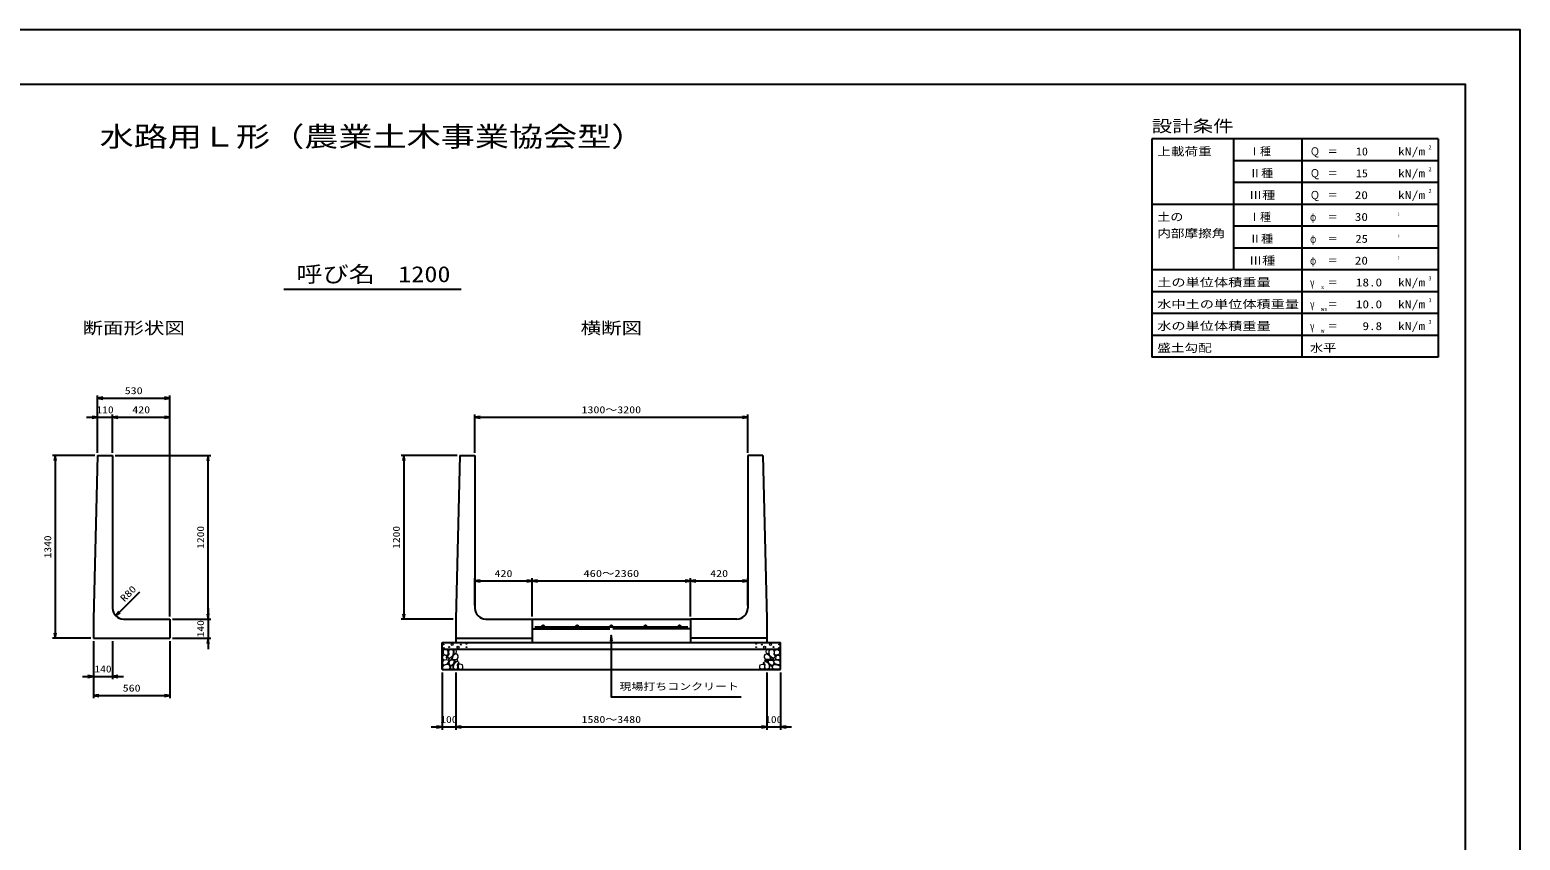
# Model space of a CAD drawing. Units: millimetres at full size. Extents: x 0 to 16820, y 0 to 11880.
# Drawn here: x 5899 to 16820, y 5940 to 11880 of the extents above; entities that cross this region are included whole.
import ezdxf
from ezdxf.enums import TextEntityAlignment as Align

# ---------------------------------------------------------------- set-up
doc = ezdxf.new("R2010")
doc.units = ezdxf.units.MM
for name, color, linetype, lineweight in [('0_2', 7, 'Continuous', 25), ('D-DCR-HCHn', 4, 'Continuous', 9), ('D-STR-DIM', 7, 'Continuous', 25), ('D-STR-STRn', 1, 'Continuous', 25), ('D-STR-TXT', 7, 'Continuous', 25), ('D-TTL', 2, 'Continuous', 25), ('D-TTL-FRAM', 2, 'Continuous', 25), ('D-TTL-LINE', 7, 'Continuous', 25), ('D-TTL-TXT', 7, 'Continuous', 25)]:
    doc.layers.add(name, color=color, linetype=linetype, lineweight=lineweight)
doc.styles.add('ＭＳ ゴシック', font='')
doc.styles.get('ＭＳ ゴシック').set_extended_font_data('MS Gothic')

# ---------------------------------------------------------------- blocks, each defined once
blk = doc.blocks.new('open_arrow')
at = {"color": 0, "linetype": 'Continuous', "lineweight": -2}
blk.add_lwpolyline([(7.5, 1.25), (0, 0), (7.5, -1.25)], dxfattribs=at)

msp = doc.modelspace()

# ---------------------------------------------------------------- linework, layer by layer
at = {"layer": '0_2'}
for p, q in [((6395, 8780), (6395, 9200)), ((6395, 9180), (6925, 9180)), ((6925, 7580), (6925, 9200)), ((6315, 9040), (6585, 9040)), ((6395, 8780), (6395, 9060)), ((6505, 8780), (6505, 9060)), ((6505, 8780), (6505, 9060)), ((6505, 9040), (6925, 9040)), ((6925, 7580), (6925, 9060)), ((9160, 8780), (9160, 9060)), ((9160, 9040), (11160, 9040)), ((11160, 8780), (11160, 9060)), ((6375, 8760), (6065, 8760)), ((6085, 8760), (6085, 7420)), ((6525, 8760), (7225, 8760)), ((7205, 7560), (7205, 8760)), ((9030, 8760), (8620, 8760)), ((8640, 8760), (8640, 7560)), ((9160, 7660), (9160, 7860)), ((9160, 7840), (9580, 7840)), ((9580, 7580), (9580, 7860)), ((9580, 7580), (9580, 7860)), ((9580, 7840), (10740, 7840)), ((10740, 7580), (10740, 7860)), ((10740, 7580), (10740, 7860)), ((10740, 7840), (11160, 7840)), ((11160, 7660), (11160, 7860)), ((6945, 7560), (7225, 7560)), ((6945, 7560), (7225, 7560)), ((7205, 7640), (7205, 7340)), ((9000, 7560), (8620, 7560)), ((9580, 7490), (10150, 7490)), ((9600, 7503), (10720, 7503)), ((10740, 7490), (10170, 7490)), ((6345, 7420), (6065, 7420)), ((6365, 7400), (6365, 7120)), ((6365, 7400), (6365, 6980)), ((6505, 7400), (6505, 7120)), ((6925, 7400), (6925, 6980)), ((6945, 7420), (7225, 7420)), ((6285, 7140), (6585, 7140)), ((8920, 7170), (8920, 6750)), ((9020, 7170), (9020, 6750)), ((9020, 7170), (9020, 6750)), ((11300, 7170), (11300, 6750)), ((11300, 7170), (11300, 6750)), ((11400, 7170), (11400, 6750)), ((6365, 7000), (6925, 7000)), ((8840, 6770), (9100, 6770)), ((9020, 6770), (11300, 6770)), ((11220, 6770), (11480, 6770))]:
    msp.add_line(p, q, dxfattribs=at)
for centre in [(9660, 7509.5), (9910, 7509.5), (10160, 7509.5), (10410, 7509.5), (10660, 7509.5)]:
    msp.add_circle(centre, 6.5, dxfattribs=at)
at = {"layer": 'D-DCR-HCHn'}
for points in [[(8958.399, 7333.696), (8942.796, 7337.163), (8928.928, 7330.228), (8927.194, 7314.626), (8930.661, 7302.491), (8947.997, 7297.29), (8960.132, 7297.29), (8965.333, 7305.958), (8965.333, 7325.028)], [(8972.267, 7335.429), (8967.067, 7319.827), (8968.8, 7302.491), (8956.665, 7283.421), (8972.267, 7274.753), (8989.603, 7283.421), (9000.005, 7297.29), (9003.472, 7319.827), (9000.005, 7331.962), (8989.603, 7337.163)], [(9005.206, 7331.962), (9005.206, 7311.159), (9013.874, 7305.958), (9022.542, 7311.159), (9024.275, 7323.294), (9022.542, 7333.696), (9010.407, 7337.163)], [(11314.794, 7331.962), (11314.794, 7311.159), (11306.126, 7305.958), (11297.458, 7311.159), (11295.725, 7323.294), (11297.458, 7333.696), (11309.593, 7337.163)], [(11347.733, 7335.429), (11352.933, 7319.827), (11351.2, 7302.491), (11363.335, 7283.421), (11347.733, 7274.753), (11330.397, 7283.421), (11319.995, 7297.29), (11316.528, 7319.827), (11319.995, 7331.962), (11330.397, 7337.163)], [(11361.601, 7333.696), (11377.204, 7337.163), (11391.072, 7330.228), (11392.806, 7314.626), (11389.339, 7302.491), (11372.003, 7297.29), (11359.868, 7297.29), (11354.667, 7305.958), (11354.667, 7325.028)], [(8925.46, 7290.356), (8920.26, 7274.753), (8927.194, 7264.352), (8944.53, 7262.618), (8956.366, 7267.699), (8951.464, 7279.954), (8954.932, 7286.889), (8947.997, 7293.823), (8937.596, 7297.29)], [(8958.366, 7232.757), (8971.208, 7252.019), (8969.603, 7256.834), (8951.946, 7261.65), (8935.894, 7260.045), (8924.658, 7250.414), (8923.052, 7239.177), (8924.658, 7227.941), (8937.499, 7224.731)], [(8964.787, 7192.627), (8976.023, 7197.443), (8979.234, 7213.494), (8972.813, 7224.731), (8961.577, 7227.941), (8947.13, 7226.336), (8931.078, 7219.915), (8923.052, 7210.284), (8923.052, 7199.048), (8927.868, 7192.627), (8947.13, 7194.232)], [(8975.735, 7274.753), (8967.067, 7267.819), (8970.534, 7262.618), (8982.669, 7262.618), (8987.87, 7264.352), (8991.337, 7271.286), (8986.136, 7276.487)], [(9003.311, 7232.757), (9011.337, 7252.019), (9004.916, 7260.045), (8985.654, 7260.045), (8977.628, 7256.834), (8969.603, 7245.598), (8969.603, 7235.967), (8977.628, 7223.125), (8987.259, 7221.52)], [(9000.101, 7197.443), (9000.101, 7216.705), (8992.075, 7221.52), (8984.049, 7216.705), (8982.444, 7205.469), (8984.049, 7195.837), (8995.285, 7192.627)], [(9001.739, 7293.823), (8993.071, 7273.02), (9000.005, 7264.352), (9020.808, 7264.352), (9029.476, 7267.819), (9038.144, 7279.954), (9038.144, 7290.356), (9029.476, 7304.224), (9019.074, 7305.958)], [(9030.599, 7194.232), (9035.415, 7208.679), (9033.81, 7224.731), (9045.046, 7242.388), (9030.599, 7250.414), (9014.548, 7242.388), (9004.916, 7229.546), (9001.706, 7208.679), (9004.916, 7197.443), (9014.548, 7192.627)], [(9027.389, 7250.414), (9035.415, 7256.834), (9032.204, 7261.65), (9020.968, 7261.65), (9016.153, 7260.045), (9012.942, 7253.624), (9017.758, 7248.808)], [(9043.441, 7195.837), (9057.887, 7192.627), (9070.729, 7199.048), (9072.334, 7213.494), (9069.124, 7224.731), (9053.072, 7229.546), (9041.836, 7229.546), (9037.02, 7221.52), (9037.02, 7203.863)], [(11276.559, 7195.837), (11262.113, 7192.627), (11249.271, 7199.048), (11247.666, 7213.494), (11250.876, 7224.731), (11266.928, 7229.546), (11278.164, 7229.546), (11282.98, 7221.52), (11282.98, 7203.863)], [(11289.401, 7194.232), (11284.585, 7208.679), (11286.19, 7224.731), (11274.954, 7242.388), (11289.401, 7250.414), (11305.452, 7242.388), (11315.084, 7229.546), (11318.294, 7208.679), (11315.084, 7197.443), (11305.452, 7192.627)], [(11318.261, 7293.823), (11326.929, 7273.02), (11319.995, 7264.352), (11299.192, 7264.352), (11290.524, 7267.819), (11281.856, 7279.954), (11281.856, 7290.356), (11290.524, 7304.224), (11300.926, 7305.958)], [(11292.611, 7250.414), (11284.585, 7256.834), (11287.796, 7261.65), (11299.032, 7261.65), (11303.847, 7260.045), (11307.058, 7253.624), (11302.242, 7248.808)], [(11316.689, 7232.757), (11308.663, 7252.019), (11315.084, 7260.045), (11334.346, 7260.045), (11342.372, 7256.834), (11350.397, 7245.598), (11350.397, 7235.967), (11342.372, 7223.125), (11332.741, 7221.52)], [(11319.899, 7197.443), (11319.899, 7216.705), (11327.925, 7221.52), (11335.951, 7216.705), (11337.556, 7205.469), (11335.951, 7195.837), (11324.715, 7192.627)], [(11344.265, 7274.753), (11352.933, 7267.819), (11349.466, 7262.618), (11337.331, 7262.618), (11332.13, 7264.352), (11328.663, 7271.286), (11333.864, 7276.487)], [(11355.213, 7192.627), (11343.977, 7197.443), (11340.766, 7213.494), (11347.187, 7224.731), (11358.423, 7227.941), (11372.87, 7226.336), (11388.922, 7219.915), (11396.948, 7210.284), (11396.948, 7199.048), (11392.132, 7192.627), (11372.87, 7194.232)], [(11361.634, 7232.757), (11348.792, 7252.019), (11350.397, 7256.834), (11368.054, 7261.65), (11384.106, 7260.045), (11395.342, 7250.414), (11396.948, 7239.177), (11395.342, 7227.941), (11382.501, 7224.731)], [(11394.54, 7290.356), (11399.74, 7274.753), (11392.806, 7264.352), (11375.47, 7262.618), (11363.634, 7267.699), (11368.536, 7279.954), (11365.068, 7286.889), (11372.003, 7293.823), (11382.404, 7297.29)]]:
    msp.add_lwpolyline(points, close=True, dxfattribs=at)
for centre, radius in [((8930.727, 7373.955), 3), ((8931.869, 7348.91), 3), ((8972.292, 7355.752), 3), ((8993.336, 7373.955), 7.5), ((9036.664, 7354.961), 7.5), ((9057.708, 7373.164), 3), ((9098.131, 7380.006), 3), ((9099.273, 7354.961), 3), ((11220.727, 7354.961), 3), ((11221.869, 7380.006), 3), ((11262.292, 7373.164), 3), ((11283.336, 7354.961), 7.5), ((11326.664, 7373.955), 7.5), ((11347.708, 7355.752), 3), ((11388.131, 7348.91), 3), ((11389.273, 7373.955), 3)]:
    msp.add_circle(centre, radius, dxfattribs=at)
at = {"layer": 'D-STR-DIM'}
msp.add_line((6528.431, 7583.431), (6705.208, 7760.208), dxfattribs=at)
at = {"layer": 'D-STR-STRn'}
for p, q in [((6395, 8760), (6365, 7560)), ((6395, 8760), (6505, 8760)), ((6505, 8760), (6505, 7640)), ((9050, 8760), (9020, 7560)), ((9050, 8760), (9160, 8760)), ((9160, 8760), (9160, 7640)), ((11270, 8760), (11160, 8760)), ((11160, 8760), (11160, 7640)), ((11270, 8760), (11300, 7560)), ((6365, 7560), (6365, 7420)), ((6585, 7560), (6925, 7560)), ((6925, 7560), (6925, 7420)), ((9020, 7560), (9020, 7420)), ((9240, 7560), (9580, 7560)), ((9580, 7560), (9580, 7390)), ((9580, 7560), (10740, 7560)), ((10740, 7560), (10740, 7390)), ((11080, 7560), (10740, 7560)), ((11300, 7560), (11300, 7420)), ((6365, 7420), (6925, 7420)), ((8920, 7190), (8920, 7390)), ((8920, 7390), (11400, 7390)), ((8920, 7340), (11400, 7340)), ((9020, 7420), (9580, 7420)), ((9020, 7420), (9020, 7390)), ((11300, 7420), (10740, 7420)), ((11300, 7420), (11300, 7390)), ((11400, 7190), (11400, 7390)), ((8920, 7190), (11400, 7190))]:
    msp.add_line(p, q, dxfattribs=at)
for centre, start, end in [((6585, 7640), 180, 270), ((9240, 7640), 180, 270), ((11080, 7640), 270, 0)]:
    msp.add_arc(centre, 80, start, end, dxfattribs=at)
at = {"layer": 'D-STR-TXT'}
msp.add_lwpolyline([(10160, 7440), (10160, 6990), (10200, 6990), (11112.234, 6990)], dxfattribs=at)
at = {"layer": 'D-TTL'}
for points in [[(0, 0), (16820, 0), (16820, 11880), (0, 11880)], [(400, 400), (16420, 400), (16420, 11480), (400, 11480)]]:
    msp.add_lwpolyline(points, close=True, dxfattribs=at)
at = {"layer": 'D-TTL-FRAM'}
for p, q in [((16220, 11080), (14120, 11080)), ((14120, 11080), (14120, 9480)), ((16220, 11080), (16220, 9480)), ((16220, 9480), (14120, 9480))]:
    msp.add_line(p, q, dxfattribs=at)
at = {"layer": 'D-TTL-LINE'}
for p, q in [((14720, 11080), (14720, 10120)), ((15220, 11080), (15220, 9480)), ((16220, 10920), (14720, 10920)), ((16220, 10760), (14720, 10760)), ((16220, 10600), (14120, 10600)), ((16220, 10440), (14720, 10440)), ((16220, 10280), (14720, 10280)), ((16220, 10120), (14120, 10120)), ((16220, 9960), (14120, 9960)), ((16220, 9800), (14120, 9800)), ((16220, 9640), (14120, 9640))]:
    msp.add_line(p, q, dxfattribs=at)
at = {"layer": 'D-TTL-TXT'}
msp.add_line((7760, 9980), (9060, 9980), dxfattribs=at)

# ---------------------------------------------------------------- block references
at = {"layer": '0_2', "xscale": 5.33, "yscale": 5.33}
for p in [(6395, 9180), (6505, 9040), (6505, 9040), (9160, 9040), (9160, 7840), (9580, 7840), (10740, 7840), (6505, 7140), (6365, 7000), (9020, 6770), (9020, 6770), (11400, 6770)]:
    msp.add_blockref('open_arrow', p, dxfattribs=at)
for p, rotation in [((6925, 9180), 180), ((6395, 9040), 180), ((6925, 9040), 180), ((11160, 9040), 180), ((6085, 8760), 270), ((7205, 8760), 270), ((8640, 8760), 270), ((9580, 7840), 180), ((10740, 7840), 180), ((11160, 7840), 180), ((7205, 7560), 90), ((7205, 7560), 90), ((8640, 7560), 90), ((6085, 7420), 90), ((7205, 7420), 270), ((6365, 7140), 180), ((6925, 7000), 180), ((8920, 6770), 180), ((11300, 6770), 180), ((11300, 6770), 180)]:
    msp.add_blockref('open_arrow', p, dxfattribs=dict(at, rotation=rotation))
at = {"layer": 'D-STR-DIM', "xscale": 5.33, "yscale": 5.33, "rotation": 45}
msp.add_blockref('open_arrow', (6528.431, 7583.431), dxfattribs=at)
at = {"layer": 'D-STR-TXT', "xscale": 5.33, "yscale": 5.33, "rotation": 270}
msp.add_blockref('open_arrow', (10160, 7440), dxfattribs=at)

# ---------------------------------------------------------------- texts
at = {"layer": '0_2', "style": 'ＭＳ ゴシック'}
for s, width, p in [('530', 1.25, (6660, 9235)), ('110', 1.2, (6450, 9095)), ('420', 1.25, (6715, 9095)), ('1300～3200', 1.25, (10160, 9095)), ('420', 1.25, (9370, 7895)), ('460～2360', 1.3, (10160, 7895)), ('420', 1.25, (10950, 7895)), ('140', 1.2, (6435, 7195)), ('560', 1.25, (6645, 7055)), ('100', 1.2, (8970, 6825)), ('1580～3480', 1.25, (10160, 6825)), ('100', 1.2, (11350, 6825))]:
    msp.add_text(s, height=51.32, dxfattribs=dict(at, width=width)).set_placement(p, align=Align.MIDDLE_CENTER)
at = {"layer": '0_2', "style": 'ＭＳ ゴシック', "width": 1.2}
for s, p in [('1200', (7150, 8160)), ('1200', (8585, 8160)), ('1340', (6030, 8090)), ('140', (7150, 7490))]:
    msp.add_text(s, height=51.32, rotation=90, dxfattribs=at).set_placement(p, align=Align.MIDDLE_CENTER)
at = {"layer": 'D-STR-DIM', "style": 'ＭＳ ゴシック', "width": 1.25}
msp.add_text('R80', height=51.32, rotation=45, dxfattribs=at).set_placement((6694.651, 7764.736), align=Align.BOTTOM_RIGHT)
at = {"layer": 'D-STR-TXT', "style": 'ＭＳ ゴシック', "width": 1.25}
msp.add_text('現場打ちコンクリート', height=51.32, dxfattribs=at).set_placement((10220, 7092.081), align=Align.TOP_LEFT)
at = {"layer": 'D-TTL-TXT', "style": 'ＭＳ ゴシック'}
for s, height, width, p in [('水路用Ｌ形（農業土木事業協会型）', 146.6, 1.25, (8410, 10980)), ('呼び名', 117.3, 1.2, (8140, 9995)), ('1200', 117.3, 1.2, (8790, 9995)), ('断面形状図', 87.98, 1.25, (6660, 9624)), ('横断図', 87.98, 1.25, (10160, 9624))]:
    msp.add_text(s, height=height, dxfattribs=dict(at, width=width)).set_placement(p, align=Align.BOTTOM_CENTER)
for s, height, width, p in [('設計条件', 87.98, 1.25, (14120, 11104)), ('2', 29.33, 1.15, (16148, 10994.667)), ('上載荷重', 58.65, 1.25, (14160, 10941.333)), ('Ｑ', 58.65, 0.9, (15280, 10941.333)), ('＝', 58.65, 0.95, (15408, 10941.333)), ('kN/m', 58.65, 1.25, (15924, 10941.333)), ('Ⅱ種', 58.65, 1.1, (14833.333, 10781.333)), ('Ｑ', 58.65, 0.9, (15280, 10781.333)), ('＝', 58.65, 0.95, (15408, 10781.333)), ('kN/m', 58.65, 1.25, (15924, 10781.333)), ('2', 29.33, 1.15, (16148, 10834.667)), ('Ⅲ種', 58.65, 1.2, (14833.333, 10621.333)), ('2', 29.33, 1.15, (16148, 10674.667)), ('Ｑ', 58.65, 0.9, (15280, 10621.333)), ('＝', 58.65, 0.95, (15408, 10621.333)), ('kN/m', 58.65, 1.25, (15924, 10621.333)), ('土の', 58.65, 1.2, (14160, 10461.333)), ('φ', 58.65, 0.75, (15280, 10461.333)), ('＝', 58.65, 0.95, (15408, 10461.333)), ('°', 58.65, 0.3, (15924, 10461.333)), ('内部摩擦角', 58.65, 1.25, (14160, 10341.333)), ('Ⅱ種', 58.65, 1.1, (14833.333, 10301.333)), ('°', 58.65, 0.3, (15924, 10301.333)), ('φ', 58.65, 0.75, (15280, 10301.333)), ('＝', 58.65, 0.95, (15408, 10301.333)), ('Ⅲ種', 58.65, 1.2, (14833.333, 10141.333)), ('φ', 58.65, 0.75, (15280, 10141.333)), ('＝', 58.65, 0.95, (15408, 10141.333)), ('°', 58.65, 0.3, (15924, 10141.333)), ('土の単位体積重量', 58.65, 1.3, (14160, 9981.333)), ('kN/m', 58.65, 1.25, (15924, 9981.333)), ('3', 29.33, 1.15, (16148, 10034.667)), ('γ', 58.65, 0.75, (15280, 9981.333)), ('s', 29.33, 1.15, (15360, 9970.667)), ('＝', 58.65, 0.95, (15408, 9981.333)), ('水中土の単位体積重量', 58.65, 1.3, (14160, 9821.333)), ('γ', 58.65, 0.75, (15280, 9821.333)), ('ws', 29.33, 1.2, (15360, 9810.667)), ('＝', 58.65, 0.95, (15408, 9821.333)), ('kN/m', 58.65, 1.25, (15924, 9821.333)), ('3', 29.33, 1.15, (16148, 9874.667)), ('水の単位体積重量', 58.65, 1.3, (14160, 9661.333)), ('γ', 58.65, 0.75, (15280, 9661.333)), ('＝', 58.65, 0.95, (15408, 9661.333)), ('kN/m', 58.65, 1.25, (15924, 9661.333)), ('3', 29.33, 1.15, (16148, 9714.667)), ('w', 29.33, 1.25, (15360, 9650.667)), ('盛土勾配', 58.65, 1.25, (14160, 9501.333)), ('水平', 58.65, 1.2, (15280, 9501.333))]:
    msp.add_text(s, height=height, dxfattribs=dict(at, width=width)).set_placement(p, align=Align.BOTTOM_LEFT)
for p in [(14833.333, 10941.333), (14833.333, 10461.333)]:
    msp.add_text('Ⅰ種', height=58.65, dxfattribs=at).set_placement(p, align=Align.BOTTOM_LEFT)
for s, width, p in [('10', 1.1, (15704, 10941.333)), ('15', 1.1, (15704, 10781.333)), ('20', 1.2, (15704, 10621.333)), ('30', 1.2, (15704, 10461.333)), ('25', 1.15, (15704, 10301.333)), ('20', 1.2, (15704, 10141.333)), ('18.0', 1.2, (15808, 9981.333)), ('10.0', 1.2, (15808, 9821.333)), ('9.8', 1.2, (15808, 9661.333))]:
    msp.add_text(s, height=58.65, dxfattribs=dict(at, width=width)).set_placement(p, align=Align.BOTTOM_RIGHT)

doc.saveas('drawing.dxf')
